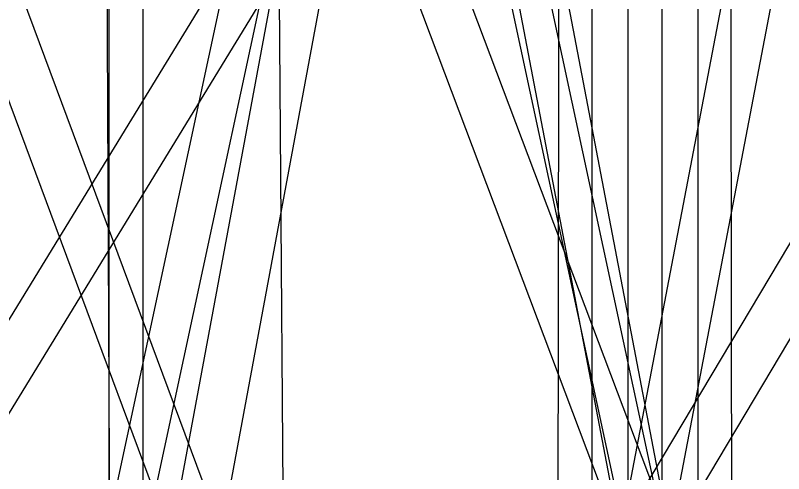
# Model space of a CAD drawing. Header units: millimetres. Extents: x -35150 to 1012618, y -518 to 497000.
# Drawn here: x -6515 to 1435, y 50630 to 55371 of the extents above; entities that cross this region are included whole.
import ezdxf

# ---------------------------------------------------------------- set-up
doc = ezdxf.new("R2010")
doc.units = ezdxf.units.MM
doc.layers.add('D-STR-STRC', color=7, linetype='Continuous', lineweight=25)

msp = doc.modelspace()

# ---------------------------------------------------------------- linework, layer by layer
at = {"layer": 'D-STR-STRC'}
for points in [[(-249.7, 75046.3), (-4891.3, 50046.3), (-4882.8, 50042.4), (-4857.9, 50035.5), (-4818.2, 50026.2), (-4766.5, 50015.2), (-4706.2, 50003.1), (-4641.6, 49990.8), (-4577, 49979.1), (-4516.7, 49968.9), (-4465, 49960.8), (-4425.3, 49955.3), (-4400.4, 49952.9), (-4391.9, 49953.7), (249.7, 74953.7)], [(4529.9, 75046.1), (-249.6, 50046.1), (-241.1, 50032.2), (-216.2, 50016.2), (-176.5, 49999), (-124.8, 49982), (-64.6, 49966.1), (0, 49952.6), (64.6, 49942.3), (124.8, 49935.9), (176.5, 49933.9), (216.2, 49936.4), (241.1, 49943.2), (249.6, 49953.9), (5029.1, 74953.9)], [(-5568.1, 74958), (-198.7, 49958), (-192, 49952.9), (-172.1, 49951.1), (-140.5, 49952.6), (-99.4, 49957.3), (-51.4, 49965), (0, 49975), (51.4, 49986.7), (99.4, 49999.4), (140.5, 50012), (172.1, 50023.9), (192, 50034.1), (198.7, 50042), (-5170.6, 75042)], [(-198.7, 75042), (-5568.1, 50042), (-5561.3, 50034.1), (-5541.5, 50023.9), (-5509.9, 50012), (-5468.7, 49999.4), (-5420.8, 49986.7), (-5369.4, 49975), (-5317.9, 49965), (-5270, 49957.3), (-5228.8, 49952.6), (-5197.2, 49951.1), (-5177.4, 49952.9), (-5170.6, 49958), (198.7, 74958)], [(-5028.9, 74959.4), (-249.4, 49959.4), (-244.4, 49942.6), (-222.7, 49929.7), (-185.9, 49921.6), (-136.4, 49918.8), (-77.6, 49921.6), (-13.5, 49929.7), (51.6, 49942.6), (113.1, 49959.4), (166.9, 49979), (209.3, 50000), (237.5, 50021), (249.4, 50040.6), (-4530.1, 75040.6)], [(-9530.4, 62404.9), (-4876.6, 49904.9), (-4854.8, 49883.5), (-4818.5, 49870.1), (-4770.1, 49865.5), (-4712.9, 49870.1), (-4650.9, 49883.5), (-4588.3, 49904.9), (-4529.3, 49932.7), (-4477.9, 49965.2), (-4437.7, 50000), (-4411.4, 50034.8), (-4400.8, 50067.3), (-4406.6, 50095.1), (-9060.4, 62595.1)], [(-7431.8, 49867.4), (216.5, 62367.4), (211.6, 62371.9), (192.3, 62385.1), (159.9, 62406.2), (116.6, 62433.7), (65.4, 62465.7), (9.7, 62500), (-46.7, 62534.3), (-99.9, 62566.3), (-146.2, 62593.8), (-182.6, 62614.9), (-206.6, 62628.1), (-216.5, 62632.6), (-7864.8, 50132.6)], [(-4950.6, 62405.1), (-235.3, 49905.1), (-214.2, 49883.7), (-178.5, 49870.3), (-130.6, 49865.7), (-73.8, 49870.3), (-12.1, 49883.7), (50.6, 49905.1), (109.7, 49932.9), (161.4, 49965.2), (202.1, 50000), (229, 50034.8), (240.3, 50067.1), (235.3, 50094.9), (-4480.1, 62594.9)], [(7226.7, 62630), (-218.1, 50130), (-212.3, 50125.6), (-192.1, 50112.6), (-158.7, 50091.9), (-114.6, 50065), (-62.6, 50033.6), (-6.3, 50000), (50.3, 49966.4), (103.6, 49935), (149.8, 49908.1), (185.7, 49887.4), (209.1, 49874.4), (218.1, 49870), (7663, 62370)]]:
    msp.add_lwpolyline(points, dxfattribs=at)
for points in [[(-5547.2, 50000), (-5191.6, 50000), (-5191.6, 75000), (-5547.2, 75000)], [(-5547.2, 50000), (-5191.6, 50000), (-5191.6, 75000), (-5547.2, 75000)], [(-177.8, 50000), (177.8, 50000), (177.8, 75000), (-177.8, 75000)], [(-177.8, 50000), (177.8, 50000), (177.8, 75000), (-177.8, 75000)], [(-5598.9, 62500), (-5541.6, 50000), (-3741.6, 50000), (-3831.9, 62500)], [(-900, 50000), (900, 50000), (883.5, 62500), (-883.5, 62500)], [(-900, 50000), (900, 50000), (883.5, 62500), (-883.5, 62500)], [(-550, 50000), (550, 50000), (548.8, 62500), (-548.8, 62500)]]:
    msp.add_lwpolyline(points, close=True, dxfattribs=at)

doc.saveas('drawing.dxf')
